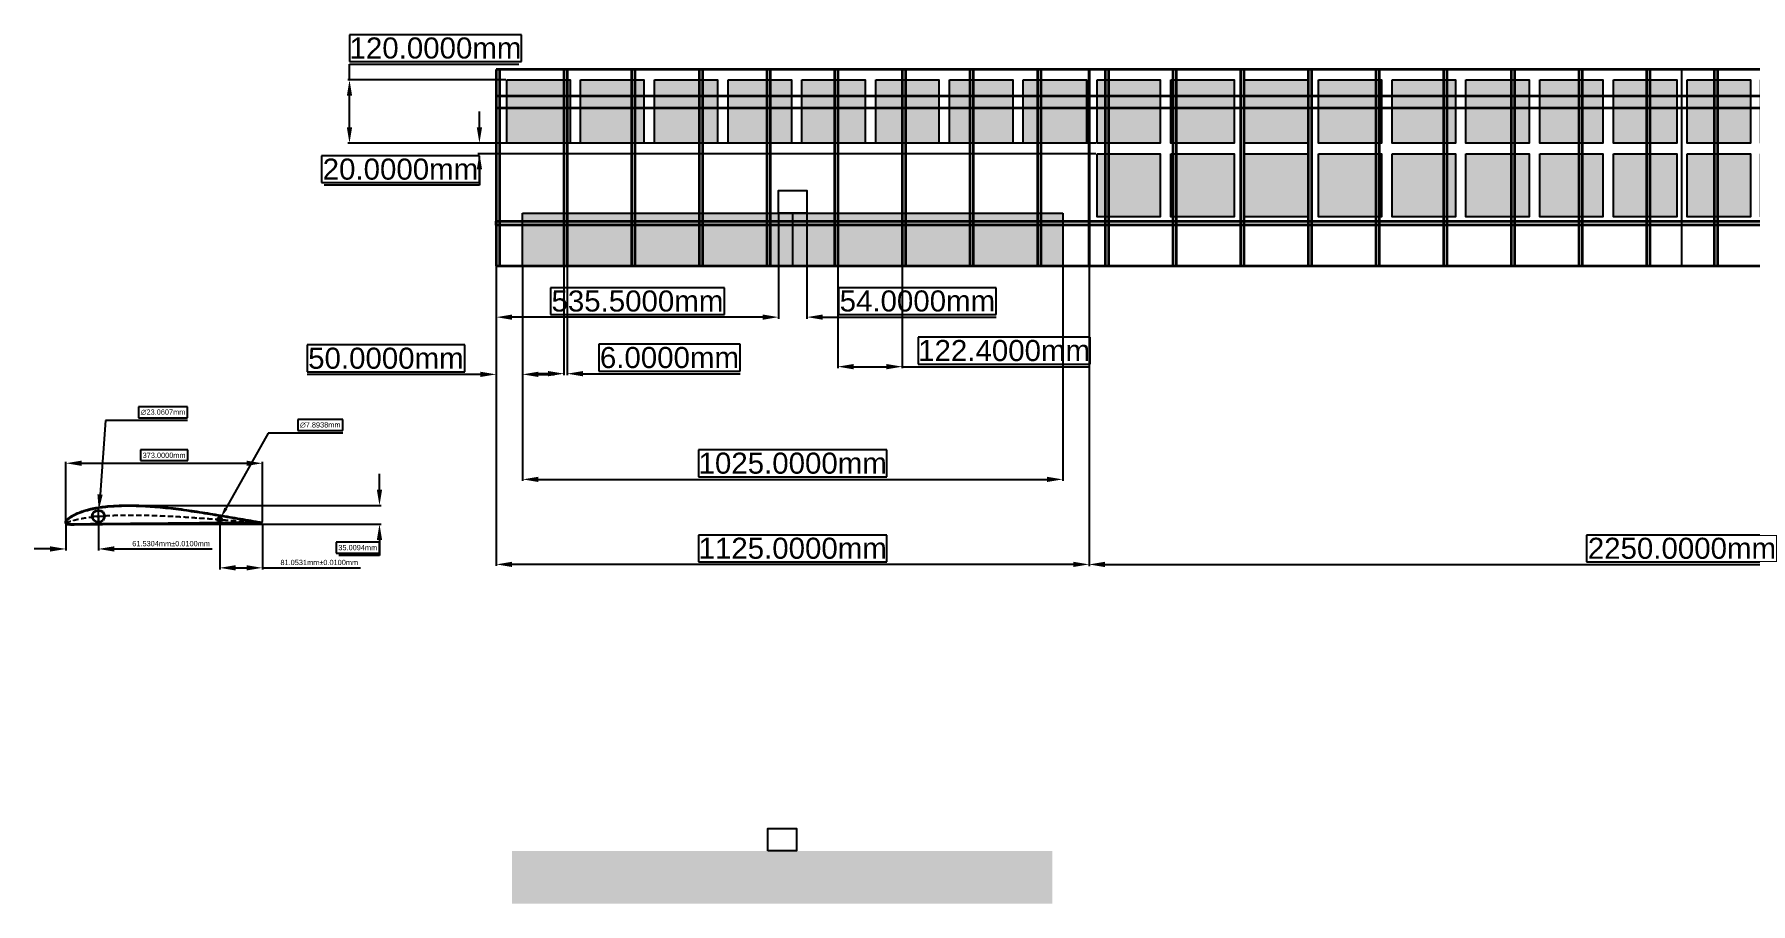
# Model space of a CAD drawing. Header units: millimetres. Extents: x 84 to 6598, y 1245 to 3073.
# Drawn here: x 84 to 3341, y 1245 to 2896 of the extents above; entities that cross this region are included whole.
import ezdxf

# ---------------------------------------------------------------- set-up
doc = ezdxf.new("R2010")
doc.units = ezdxf.units.MM
doc.header["$MEASUREMENT"] = 0
doc.linetypes.add('CENTER2', pattern=[1.125, 0.75, -0.125, 0.125, -0.125])
doc.linetypes.add('DASHED', pattern=[0.75, 0.5, -0.25])
for name, color, linetype in [('CELULE_SOLARE', 190, 'Continuous'), ('CENTER_MARK', 170, 'Continuous'), ('CENTERLINE', 90, 'Continuous'), ('ELERON', 140, 'Continuous'), ('LINIE_DE_CURBURA', 200, 'DASHED'), ('SERVOMOTOARE', 212, 'Continuous')]:
    doc.layers.add(name, color=color, linetype=linetype)
for name, color, linetype, lineweight in [('CONTUR_ARIPA', 10, 'Continuous', 35), ('COTE', 114, 'Continuous', 35), ('LONJEROANE', 50, 'Continuous', 35), ('NERVURI', 30, 'Continuous', 35)]:
    doc.layers.add(name, color=color, linetype=linetype, lineweight=lineweight)
doc.styles.get("Standard").update_dxf_attribs({"font": 'arial.ttf'})
doc.dimstyles.new('AERO_DIM', dxfattribs={"dimtxt": 40, "dimasz": 30, "dimexe": 3, "dimexo": 2, "dimgap": -5, "dimtad": 1, "dimtih": 1, "dimtoh": 1, "dimdec": 4, "dimzin": 0, "dimdsep": 46, "dimtxsty": 'Standard', "dimcen": 5, "dimadec": 0, "dimazin": 0, "dimtfac": 1, "dimtdec": 4, "dimtofl": 0, "dimtmove": 0, "dimatfit": 3, "dimfxl": 1, "dimtolj": 1, "dimtzin": 0, "dimarcsym": 0})
doc.dimstyles.new('AERO_DIM_TOL', dxfattribs={"dimtxt": 40, "dimasz": 30, "dimexe": 3, "dimexo": 2, "dimgap": 5, "dimtad": 1, "dimtih": 1, "dimtoh": 1, "dimdec": 4, "dimzin": 0, "dimdsep": 46, "dimtxsty": 'Standard', "dimcen": 5, "dimadec": 0, "dimazin": 0, "dimtol": 1, "dimtp": 0.01, "dimtm": 0.01, "dimtfac": 1, "dimtdec": 4, "dimtofl": 0, "dimtmove": 0, "dimatfit": 3, "dimfxl": 1, "dimtolj": 1, "dimtzin": 0, "dimarcsym": 0})

# ---------------------------------------------------------------- blocks, each defined once
blk = doc.blocks.new('ARIPA_3D')
at = {"layer": 'ELERON'}
h = blk.add_hatch(color=256, dxfattribs=at)
h.dxf.hatch_style = 1
h.paths.add_polyline_path([(-1173.3, 99.2), (-2198.3, 99.2), (-2198.3, -0.8), (-1173.3, -0.8)])
h.paths.add_polyline_path([(2201.7, 99.2), (1176.7, 99.2), (1176.7, -0.8), (2201.7, -0.8)])
at = {"layer": 'SERVOMOTOARE'}
for p, q in [((-1685.8, 99.3), (-1712.8, 99.3)), ((1716.2, 99.3), (1689.2, 99.2))]:
    blk.add_line(p, q, dxfattribs=at)
for points in [[(-1712.8, 99.3), (-1712.8, 142.2), (-1658.8, 142.2), (-1658.8, 99.3), (-1685.8, 99.3)], [(1716.2, 99.3), (1716.2, 142.2), (1662.2, 142.2), (1662.2, 99.3), (1689.2, 99.3)]]:
    blk.add_lwpolyline(points, dxfattribs=at)
blk = doc.blocks.new('*D23')
at = {"layer": 'COTE', "color": 0, "lineweight": -2, "transparency": 16777216}
for p, q in [((960.2, 2454.1), (960.2, 1886.3)), ((2085.2, 2454.1), (2085.2, 1886.3)), ((1701.5, 1945.1), (1344, 1945.1)), ((1344, 1945.1), (1344, 1894.3)), ((1701.5, 1894.3), (1701.5, 1945.1)), ((2055.2, 1889.3), (990.2, 1889.3)), ((1344, 1894.3), (1701.5, 1894.3))]:
    blk.add_line(p, q, dxfattribs=at)
at = {"layer": 'COTE', "color": 0, "transparency": 16777216}
for points in [[(990.2, 1894.3), (990.2, 1884.3), (960.2, 1889.3)], [(2055.2, 1894.3), (2055.2, 1884.3), (2085.2, 1889.3)]]:
    blk.add_solid(points, dxfattribs=at)
at = {"layer": 'Defpoints', "color": 0, "transparency": 16777216}
for p in [(960.2, 2456.1), (2085.2, 2456.1), (960.2, 1889.3)]:
    blk.add_point(p, dxfattribs=at)
at = {"layer": 'COTE', "color": 0, "transparency": 16777216, "insert": (1522.7, 1919.7), "char_height": 40, "attachment_point": 5}
blk.add_mtext('\\A1;1125.0000mm', dxfattribs=at)
blk = doc.blocks.new('*D24')
at = {"layer": 'COTE', "color": 0, "lineweight": -2, "transparency": 16777216}
for p, q in [((2085.2, 2454.1), (2085.2, 1886.2)), ((4335.2, 2454.1), (4335.2, 1886.2)), ((3391.2, 1945), (3029.2, 1945)), ((3029.2, 1945), (3029.2, 1894.2)), ((3391.2, 1894.2), (3391.2, 1945)), ((2115.2, 1889.2), (4305.2, 1889.2)), ((3029.2, 1894.2), (3391.2, 1894.2))]:
    blk.add_line(p, q, dxfattribs=at)
at = {"layer": 'COTE', "color": 0, "transparency": 16777216}
for points in [[(2115.2, 1894.2), (2115.2, 1884.2), (2085.2, 1889.2)], [(4305.2, 1894.2), (4305.2, 1884.2), (4335.2, 1889.2)]]:
    blk.add_solid(points, dxfattribs=at)
at = {"layer": 'Defpoints', "color": 0, "transparency": 16777216}
for p in [(2085.2, 2456.1), (4335.2, 2456.1), (4335.2, 1889.2)]:
    blk.add_point(p, dxfattribs=at)
at = {"layer": 'COTE', "color": 0, "transparency": 16777216, "insert": (3210.2, 1919.6), "char_height": 40, "attachment_point": 5}
blk.add_mtext('\\A1;2250.0000mm', dxfattribs=at)
blk = doc.blocks.new('*D27')
at = {"layer": 'COTE', "color": 0, "lineweight": -2, "transparency": 16777216}
for p, q in [((1088.6, 2454.1), (1088.6, 2248.4)), ((1094.6, 2454.1), (1094.6, 2248.4)), ((1423, 2307.3), (1154.6, 2307.3)), ((1154.6, 2307.3), (1154.6, 2256.4)), ((1423, 2256.4), (1423, 2307.3)), ((1058.6, 2251.4), (1028.6, 2251.4)), ((1124.6, 2251.4), (1423, 2251.4)), ((1154.6, 2256.4), (1423, 2256.4))]:
    blk.add_line(p, q, dxfattribs=at)
at = {"layer": 'COTE', "color": 0, "transparency": 16777216}
for points in [[(1058.6, 2256.4), (1058.6, 2246.4), (1088.6, 2251.4)], [(1124.6, 2256.4), (1124.6, 2246.4), (1094.6, 2251.4)]]:
    blk.add_solid(points, dxfattribs=at)
at = {"layer": 'Defpoints', "color": 0, "transparency": 16777216}
for p in [(1088.6, 2456.1), (1094.6, 2456.1), (1094.6, 2251.4)]:
    blk.add_point(p, dxfattribs=at)
at = {"layer": 'COTE', "color": 0, "transparency": 16777216, "insert": (1288.8, 2281.8), "char_height": 40, "attachment_point": 5}
blk.add_mtext('\\A1;6.0000mm', dxfattribs=at)
blk = doc.blocks.new('*D30')
at = {"layer": 'COTE', "color": 0, "lineweight": -2, "transparency": 16777216}
for p, q in [((960.2, 2454.1), (960.2, 2247.1)), ((1010.2, 2454.1), (1010.2, 2247.1)), ((900.2, 2305.9), (601.1, 2305.9)), ((601.1, 2305.9), (601.1, 2255.1)), ((900.2, 2255.1), (900.2, 2305.9)), ((601.1, 2255.1), (900.2, 2255.1)), ((930.2, 2250.1), (601.1, 2250.1)), ((1040.2, 2250.1), (1070.2, 2250.1))]:
    blk.add_line(p, q, dxfattribs=at)
at = {"layer": 'COTE', "color": 0, "transparency": 16777216}
for points in [[(930.2, 2255.1), (930.2, 2245.1), (960.2, 2250.1)], [(1040.2, 2255.1), (1040.2, 2245.1), (1010.2, 2250.1)]]:
    blk.add_solid(points, dxfattribs=at)
at = {"layer": 'Defpoints', "color": 0, "transparency": 16777216}
for p in [(960.2, 2456.1), (1010.2, 2456.1), (960.2, 2250.1)]:
    blk.add_point(p, dxfattribs=at)
at = {"layer": 'COTE', "color": 0, "transparency": 16777216, "insert": (750.7, 2280.5), "char_height": 40, "attachment_point": 5}
blk.add_mtext('\\A1;50.0000mm', dxfattribs=at)
blk = doc.blocks.new('*D31')
at = {"layer": 'COTE', "color": 0, "lineweight": -2, "transparency": 16777216}
for p, q in [((1010.2, 2454.1), (1010.2, 2047.7)), ((2035.2, 2454.1), (2035.2, 2047.7)), ((1701.5, 2106.6), (1344, 2106.6)), ((1344, 2106.6), (1344, 2055.7)), ((1701.5, 2055.7), (1701.5, 2106.6)), ((1344, 2055.7), (1701.5, 2055.7)), ((1040.2, 2050.7), (2005.2, 2050.7))]:
    blk.add_line(p, q, dxfattribs=at)
at = {"layer": 'COTE', "color": 0, "transparency": 16777216}
for points in [[(1040.2, 2055.7), (1040.2, 2045.7), (1010.2, 2050.7)], [(2005.2, 2055.7), (2005.2, 2045.7), (2035.2, 2050.7)]]:
    blk.add_solid(points, dxfattribs=at)
at = {"layer": 'Defpoints', "color": 0, "transparency": 16777216}
for p in [(1010.2, 2456.1), (2035.2, 2456.1), (2035.2, 2050.7)]:
    blk.add_point(p, dxfattribs=at)
at = {"layer": 'COTE', "color": 0, "transparency": 16777216, "insert": (1522.7, 2081.2), "char_height": 40, "attachment_point": 5}
blk.add_mtext('\\A1;1025.0000mm', dxfattribs=at)
blk = doc.blocks.new('*D34')
at = {"layer": 'COTE', "color": 0, "lineweight": -2, "transparency": 16777216}
for p, q in [((1608.2, 2454.1), (1608.2, 2261.7)), ((1730.6, 2454.1), (1730.6, 2261.7)), ((2087.1, 2320.6), (1760.6, 2320.6)), ((1760.6, 2320.6), (1760.6, 2269.7)), ((2087.1, 2269.7), (2087.1, 2320.6)), ((1638.2, 2264.7), (1700.6, 2264.7)), ((1730.6, 2264.7), (2087.1, 2264.7)), ((1760.6, 2269.7), (2087.1, 2269.7))]:
    blk.add_line(p, q, dxfattribs=at)
at = {"layer": 'COTE', "color": 0, "transparency": 16777216}
for points in [[(1638.2, 2269.7), (1638.2, 2259.7), (1608.2, 2264.7)], [(1700.6, 2269.7), (1700.6, 2259.7), (1730.6, 2264.7)]]:
    blk.add_solid(points, dxfattribs=at)
at = {"layer": 'Defpoints', "color": 0, "transparency": 16777216}
for p in [(1608.2, 2456.1), (1730.6, 2456.1), (1730.6, 2264.7)]:
    blk.add_point(p, dxfattribs=at)
at = {"layer": 'COTE', "color": 0, "transparency": 16777216, "insert": (1923.9, 2295.1), "char_height": 40, "attachment_point": 5}
blk.add_mtext('\\A1;122.4000mm', dxfattribs=at)
blk = doc.blocks.new('*U20')
at = {"layer": 'CENTERLINE', "color": 0, "linetype": 'CENTER2', "transparency": 16777216}
blk.add_line((0, -186.62), (0, 186.62), dxfattribs=at)
blk = doc.blocks.new('*U21')
at = {"layer": 'CENTERLINE', "color": 0, "linetype": 'CENTER2', "transparency": 16777216}
blk.add_line((0, -50.12), (0, 50.12), dxfattribs=at)
blk = doc.blocks.new('*D35')
at = {"layer": 'COTE', "color": 0, "lineweight": -2, "transparency": 16777216}
for p, q in [((960.2, 2554.2), (960.2, 2355.7)), ((1495.7, 2554.2), (1495.7, 2355.7)), ((1393.1, 2414.5), (1062.9, 2414.5)), ((1062.9, 2414.5), (1062.9, 2363.7)), ((1393.1, 2363.7), (1393.1, 2414.5)), ((1465.7, 2358.7), (990.2, 2358.7)), ((1062.9, 2363.7), (1393.1, 2363.7))]:
    blk.add_line(p, q, dxfattribs=at)
at = {"layer": 'COTE', "color": 0, "transparency": 16777216}
for points in [[(990.2, 2363.7), (990.2, 2353.7), (960.2, 2358.7)], [(1465.7, 2363.7), (1465.7, 2353.7), (1495.7, 2358.7)]]:
    blk.add_solid(points, dxfattribs=at)
at = {"layer": 'Defpoints', "color": 0, "transparency": 16777216}
for p in [(960.2, 2556.2), (1495.7, 2556.2), (960.2, 2358.7)]:
    blk.add_point(p, dxfattribs=at)
at = {"layer": 'COTE', "color": 0, "transparency": 16777216, "insert": (1228, 2389.1), "char_height": 40, "attachment_point": 5}
blk.add_mtext('\\A1;535.5000mm', dxfattribs=at)
blk = doc.blocks.new('*D36')
at = {"layer": 'COTE', "color": 0, "lineweight": -2, "transparency": 16777216}
for p, q in [((1495.7, 2554.2), (1495.7, 2355.8)), ((1549.7, 2554.2), (1549.7, 2355.8)), ((1908.9, 2414.6), (1609.7, 2414.6)), ((1609.7, 2414.6), (1609.7, 2363.8)), ((1908.9, 2363.8), (1908.9, 2414.6)), ((1465.7, 2358.8), (1435.7, 2358.8)), ((1579.7, 2358.8), (1908.9, 2358.8)), ((1609.7, 2363.8), (1908.9, 2363.8))]:
    blk.add_line(p, q, dxfattribs=at)
at = {"layer": 'COTE', "color": 0, "transparency": 16777216}
for points in [[(1465.7, 2363.8), (1465.7, 2353.8), (1495.7, 2358.8)], [(1579.7, 2363.8), (1579.7, 2353.8), (1549.7, 2358.8)]]:
    blk.add_solid(points, dxfattribs=at)
at = {"layer": 'Defpoints', "color": 0, "transparency": 16777216}
for p in [(1495.7, 2556.2), (1549.7, 2556.2), (1549.7, 2358.8)]:
    blk.add_point(p, dxfattribs=at)
at = {"layer": 'COTE', "color": 0, "transparency": 16777216, "insert": (1759.3, 2389.2), "char_height": 40, "attachment_point": 5}
blk.add_mtext('\\A1;54.0000mm', dxfattribs=at)
blk = doc.blocks.new('*D42')
at = {"layer": 'COTE', "color": 0, "lineweight": -2, "transparency": 16777216}
for p, q in [((1008, 2894.9), (681.6, 2894.9)), ((681.6, 2894.9), (681.6, 2844.1)), ((1008, 2844.1), (1008, 2894.9)), ((681.6, 2844.1), (1008, 2844.1)), ((681.6, 2809.1), (681.6, 2839.1)), ((681.6, 2839.1), (1003, 2839.1)), ((978.2, 2809.1), (678.6, 2809.1)), ((681.6, 2719.1), (681.6, 2779.1)), ((978.2, 2689.1), (678.6, 2689.1))]:
    blk.add_line(p, q, dxfattribs=at)
at = {"layer": 'COTE', "color": 0, "transparency": 16777216}
for points in [[(676.6, 2779.1), (686.6, 2779.1), (681.6, 2809.1)], [(676.6, 2719.1), (686.6, 2719.1), (681.6, 2689.1)]]:
    blk.add_solid(points, dxfattribs=at)
at = {"layer": 'Defpoints', "color": 0, "transparency": 16777216}
for p in [(681.6, 2809.1), (980.2, 2809.1), (980.2, 2689.1)]:
    blk.add_point(p, dxfattribs=at)
at = {"layer": 'COTE', "color": 0, "transparency": 16777216, "insert": (844.8, 2869.5), "char_height": 40, "attachment_point": 5}
blk.add_mtext('\\A1;120.0000mm', dxfattribs=at)
blk = doc.blocks.new('*D43')
at = {"layer": 'COTE', "color": 0, "lineweight": -2, "transparency": 16777216}
for p, q in [((928.2, 2719.1), (928.2, 2749.1)), ((2098.2, 2689.1), (925.2, 2689.1)), ((928.2, 2664.9), (628.3, 2664.9)), ((628.3, 2664.9), (628.3, 2614.1)), ((2098.2, 2669.1), (925.2, 2669.1)), ((928.2, 2614.1), (928.2, 2664.9)), ((928.2, 2639.1), (928.2, 2609.1)), ((628.3, 2614.1), (928.2, 2614.1)), ((928.2, 2609.1), (633.3, 2609.1))]:
    blk.add_line(p, q, dxfattribs=at)
at = {"layer": 'COTE', "color": 0, "transparency": 16777216}
for points in [[(923.2, 2719.1), (933.2, 2719.1), (928.2, 2689.1)], [(923.2, 2639.1), (933.2, 2639.1), (928.2, 2669.1)]]:
    blk.add_solid(points, dxfattribs=at)
at = {"layer": 'Defpoints', "color": 0, "transparency": 16777216}
for p in [(2100.2, 2689.1), (928.2, 2669.1), (2100.2, 2669.1)]:
    blk.add_point(p, dxfattribs=at)
at = {"layer": 'COTE', "color": 0, "transparency": 16777216, "insert": (778.3, 2639.5), "char_height": 40, "attachment_point": 5}
blk.add_mtext('\\A1;20.0000mm', dxfattribs=at)
blk = doc.blocks.new('ARIPA_MIJLOC')
at = {"layer": 'CONTUR_ARIPA'}
for p, q in [((4000.3, 1312.9), (1750.3, 1312.9)), ((1750.3, 939.9), (1750.3, 1312.9)), ((4000.3, 939.9), (4000.3, 1312.9)), ((1750.3, 939.9), (4000.3, 939.9))]:
    blk.add_line(p, q, dxfattribs=at)
blk = doc.blocks.new('ARIPA_LAT_DREAPTA')
at = {"layer": 'CONTUR_ARIPA'}
for p, q in [((5125.3, 1312.9), (4000.3, 1312.9)), ((4000.3, 1312.9), (4000.3, 939.9)), ((5125.3, 939.9), (5125.3, 1312.9)), ((4000.3, 939.9), (5125.3, 939.9))]:
    blk.add_line(p, q, dxfattribs=at)
blk = doc.blocks.new('ARIPA_LAT_STANGA')
at = {"layer": 'CONTUR_ARIPA'}
for p, q in [((1750.3, 1312.9), (625.3, 1312.9)), ((625.3, 1312.9), (625.3, 939.9)), ((1750.3, 1312.9), (1750.3, 939.9)), ((625.3, 939.9), (1750.3, 939.9))]:
    blk.add_line(p, q, dxfattribs=at)
blk = doc.blocks.new('*U5')
at = {"layer": 'NERVURI'}
blk.add_line((0, 186.5), (0, -186.5), dxfattribs=at)
blk = doc.blocks.new('*U6')
at = {"layer": 'NERVURI', "color": 0, "linetype": 'ByBlock', "lineweight": -2, "transparency": 16777216}
for p in [(0, 0), (128.4, 0), (256.8, 0), (385.2, 0), (513.6, 0), (642, 0), (770.4, 0), (898.8, 0), (1027.2, 0), (1155.6, 0), (1284, 0), (1412.4, 0), (1540.8, 0), (1669.2, 0), (1797.6, 0), (1926, 0), (2054.4, 0), (2182.8, 0), (2311.2, 0), (2439.6, 0), (2568, 0), (2696.4, 0), (2824.8, 0), (2953.2, 0), (3081.6, 0), (3210, 0), (3338.4, 0), (3466.8, 0), (3595.2, 0), (3723.6, 0), (3852, 0), (3980.4, 0), (4108.8, 0), (4237.2, 0), (4365.6, 0), (4494, 0)]:
    blk.add_blockref('*U5', p, dxfattribs=at)
blk = doc.blocks.new('*U7')
at = {"layer": 'NERVURI'}
blk.add_line((0, 186.5), (0, -186.5), dxfattribs=at)
blk = doc.blocks.new('*U8')
at = {"layer": 'NERVURI', "color": 0, "linetype": 'ByBlock', "lineweight": -2, "transparency": 16777216}
for p in [(0, 0), (128.4, 0), (256.8, 0), (385.2, 0), (513.6, 0), (642, 0), (770.4, 0), (898.8, 0), (1027.2, 0), (1155.6, 0), (1284, 0), (1412.4, 0), (1540.8, 0), (1669.2, 0), (1797.6, 0), (1926, 0), (2054.4, 0), (2182.8, 0), (2311.2, 0), (2439.6, 0), (2568, 0), (2696.4, 0), (2824.8, 0), (2953.2, 0), (3081.6, 0), (3210, 0), (3338.4, 0), (3466.8, 0), (3595.2, 0), (3723.6, 0), (3852, 0), (3980.4, 0), (4108.8, 0), (4237.2, 0), (4365.6, 0), (4494, 0)]:
    blk.add_blockref('*U7', p, dxfattribs=at)
blk = doc.blocks.new('ELERON_UAV')
at = {"layer": 'ELERON'}
for p, q in [((675.3, 939.9), (675.3, 1039.9)), ((675.3, 1039.9), (1700.3, 1039.9)), ((1700.3, 1039.9), (1700.3, 939.9)), ((1700.3, 939.9), (675.3, 939.9))]:
    blk.add_line(p, q, dxfattribs=at)
blk = doc.blocks.new('ARIPA_UAV_2D')
at = {"layer": 'LONJEROANE'}
for p, q in [((-4500, 323), (0, 323)), ((-4500, 323), (-4500, 299.9)), ((-4500, 299.9), (0, 299.9)), ((0, 299.9), (0, 323)), ((-4500, 85), (0, 85)), ((-4500, 77.1), (-4500, 85)), ((0, 77.1), (-4500, 77.1)), ((0, 85), (0, 77.1))]:
    blk.add_line(p, q, dxfattribs=at)
at = {"layer": 'CONTUR_ARIPA'}
for name in ['ARIPA_LAT_STANGA', 'ARIPA_MIJLOC', 'ARIPA_LAT_DREAPTA']:
    blk.add_blockref(name, (-5125.3, -939.9), dxfattribs=at)
at = {"layer": 'ELERON'}
blk.add_blockref('ELERON_UAV', (-5125.3, -939.9), dxfattribs=at)
at = {"layer": 'ELERON', "xscale": -1}
blk.add_blockref('ELERON_UAV', (625.3, -939.9), dxfattribs=at)
at = {"layer": 'NERVURI'}
for name, p in [('*U6', (-4500, 186.5)), ('*U8', (-4494, 186.5))]:
    blk.add_blockref(name, p, dxfattribs=at)
blk = doc.blocks.new('ARIPA_TOP')
at = {"layer": 'CELULE_SOLARE'}
h = blk.add_hatch(color=256, dxfattribs=at)
h.dxf.hatch_style = 1
h.paths.add_polyline_path([(140, 353), (20, 353), (20, 233), (140, 233)])
h.paths.add_polyline_path([(280, 353), (160, 353), (160, 233), (280, 233)])
h.paths.add_polyline_path([(420, 353), (300, 353), (300, 233), (420, 233)])
h.paths.add_polyline_path([(560, 353), (440, 353), (440, 233), (560, 233)])
h.paths.add_polyline_path([(700, 353), (580, 353), (580, 233), (700, 233)])
h.paths.add_polyline_path([(840, 353), (720, 353), (720, 233), (840, 233)])
h.paths.add_polyline_path([(980, 353), (860, 353), (860, 233), (980, 233)])
h.paths.add_polyline_path([(1120, 353), (1000, 353), (1000, 233), (1120, 233)])
h.paths.add_polyline_path([(1260, 353), (1140, 353), (1140, 233), (1260, 233)])
h.paths.add_polyline_path([(1400, 353), (1280, 353), (1280, 233), (1400, 233)])
h.paths.add_polyline_path([(1540, 353), (1420, 353), (1420, 233), (1540, 233)])
h.paths.add_polyline_path([(1540, 213), (1420, 213), (1420, 93), (1540, 93)])
h.paths.add_polyline_path([(1400, 213), (1280, 213), (1280, 93), (1400, 93)])
h.paths.add_polyline_path([(1260, 213), (1140, 213), (1140, 93), (1260, 93)])
h.paths.add_polyline_path([(1680, 213), (1560, 213), (1560, 93), (1680, 93)])
h.paths.add_polyline_path([(1820, 213), (1700, 213), (1700, 93), (1820, 93)])
h.paths.add_polyline_path([(1960, 213), (1840, 213), (1840, 93), (1960, 93)])
h.paths.add_polyline_path([(2100, 213), (1980, 213), (1980, 93), (2100, 93)])
h.paths.add_polyline_path([(2240, 213), (2120, 213), (2120, 93), (2240, 93)])
h.paths.add_polyline_path([(2380, 213), (2260, 213), (2260, 93), (2380, 93)])
h.paths.add_polyline_path([(2520, 213), (2400, 213), (2400, 93), (2520, 93)])
h.paths.add_polyline_path([(2660, 213), (2540, 213), (2540, 93), (2660, 93)])
h.paths.add_polyline_path([(2800, 213), (2680, 213), (2680, 93), (2800, 93)])
h.paths.add_polyline_path([(2940, 213), (2820, 213), (2820, 93), (2940, 93)])
h.paths.add_polyline_path([(3080, 213), (2960, 213), (2960, 93), (3080, 93)])
h.paths.add_polyline_path([(3220, 213), (3100, 213), (3100, 93), (3220, 93)])
h.paths.add_polyline_path([(3360, 213), (3240, 213), (3240, 93), (3360, 93)])
h.paths.add_polyline_path([(3360, 353), (3240, 353), (3240, 233), (3360, 233)])
h.paths.add_polyline_path([(3220, 353), (3100, 353), (3100, 233), (3220, 233)])
h.paths.add_polyline_path([(3080, 353), (2960, 353), (2960, 233), (3080, 233)])
h.paths.add_polyline_path([(2940, 353), (2820, 353), (2820, 233), (2940, 233)])
h.paths.add_polyline_path([(2800, 353), (2680, 353), (2680, 233), (2800, 233)])
h.paths.add_polyline_path([(2660, 353), (2540, 353), (2540, 233), (2660, 233)])
h.paths.add_polyline_path([(2520, 353), (2400, 353), (2400, 233), (2520, 233)])
h.paths.add_polyline_path([(2380, 353), (2260, 353), (2260, 233), (2380, 233)])
h.paths.add_polyline_path([(2240, 353), (2120, 353), (2120, 233), (2240, 233)])
h.paths.add_polyline_path([(2100, 353), (1980, 353), (1980, 233), (2100, 233)])
h.paths.add_polyline_path([(1960, 353), (1840, 353), (1840, 233), (1960, 233)])
h.paths.add_polyline_path([(1820, 353), (1700, 353), (1700, 233), (1820, 233)])
h.paths.add_polyline_path([(1680, 353), (1560, 353), (1560, 233), (1680, 233)])
h.paths.add_polyline_path([(3500, 353), (3380, 353), (3380, 233), (3500, 233)])
h.paths.add_polyline_path([(3640, 353), (3520, 353), (3520, 233), (3640, 233)])
h.paths.add_polyline_path([(3780, 353), (3660, 353), (3660, 233), (3780, 233)])
h.paths.add_polyline_path([(3920, 353), (3800, 353), (3800, 233), (3920, 233)])
h.paths.add_polyline_path([(4060, 353), (3940, 353), (3940, 233), (4060, 233)])
h.paths.add_polyline_path([(4200, 353), (4080, 353), (4080, 233), (4200, 233)])
h.paths.add_polyline_path([(4340, 353), (4220, 353), (4220, 233), (4340, 233)])
h.paths.add_polyline_path([(4480, 353), (4360, 353), (4360, 233), (4480, 233)])
at = {"layer": 'ELERON'}
h = blk.add_hatch(color=256, dxfattribs=at)
h.dxf.hatch_style = 1
h.paths.add_polyline_path([(1075, 100), (50, 100), (50, 0), (1075, 0)])
h.paths.add_polyline_path([(4450, 100), (3425, 100), (3425, 0), (4450, 0)])
at = {"layer": 'CELULE_SOLARE'}
for points in [[(20, 353), (140, 353), (140, 233), (20, 233)], [(160, 353), (280, 353), (280, 233), (160, 233)], [(300, 353), (420, 353), (420, 233), (300, 233)], [(440, 353), (560, 353), (560, 233), (440, 233)], [(580, 353), (700, 353), (700, 233), (580, 233)], [(720, 353), (840, 353), (840, 233), (720, 233)], [(860, 353), (980, 353), (980, 233), (860, 233)], [(1000, 353), (1120, 353), (1120, 233), (1000, 233)], [(1140, 353), (1260, 353), (1260, 233), (1140, 233)], [(1280, 353), (1400, 353), (1400, 233), (1280, 233)], [(1420, 353), (1540, 353), (1540, 233), (1420, 233)], [(1560, 353), (1680, 353), (1680, 233), (1560, 233)], [(1700, 353), (1820, 353), (1820, 233), (1700, 233)], [(1840, 353), (1960, 353), (1960, 233), (1840, 233)], [(1980, 353), (2100, 353), (2100, 233), (1980, 233)], [(2120, 353), (2240, 353), (2240, 233), (2120, 233)], [(2260, 353), (2380, 353), (2380, 233), (2260, 233)], [(2400, 353), (2520, 353), (2520, 233), (2400, 233)], [(2540, 353), (2660, 353), (2660, 233), (2540, 233)], [(2680, 353), (2800, 353), (2800, 233), (2680, 233)], [(2820, 353), (2940, 353), (2940, 233), (2820, 233)], [(2960, 353), (3080, 353), (3080, 233), (2960, 233)], [(3100, 353), (3220, 353), (3220, 233), (3100, 233)], [(3240, 353), (3360, 353), (3360, 233), (3240, 233)], [(3380, 353), (3500, 353), (3500, 233), (3380, 233)], [(3520, 353), (3640, 353), (3640, 233), (3520, 233)], [(3660, 353), (3780, 353), (3780, 233), (3660, 233)], [(3800, 353), (3920, 353), (3920, 233), (3800, 233)], [(3940, 353), (4060, 353), (4060, 233), (3940, 233)], [(4080, 353), (4200, 353), (4200, 233), (4080, 233)], [(4220, 353), (4340, 353), (4340, 233), (4220, 233)], [(4360, 353), (4480, 353), (4480, 233), (4360, 233)], [(1140, 213), (1260, 213), (1260, 93), (1140, 93)], [(1280, 213), (1400, 213), (1400, 93), (1280, 93)], [(1420, 213), (1540, 213), (1540, 93), (1420, 93)], [(1560, 213), (1680, 213), (1680, 93), (1560, 93)], [(1700, 213), (1820, 213), (1820, 93), (1700, 93)], [(1840, 213), (1960, 213), (1960, 93), (1840, 93)], [(1980, 213), (2100, 213), (2100, 93), (1980, 93)], [(2120, 213), (2240, 213), (2240, 93), (2120, 93)], [(2260, 213), (2380, 213), (2380, 93), (2260, 93)], [(2400, 213), (2520, 213), (2520, 93), (2400, 93)], [(2540, 213), (2660, 213), (2660, 93), (2540, 93)], [(2680, 213), (2800, 213), (2800, 93), (2680, 93)], [(2820, 213), (2940, 213), (2940, 93), (2820, 93)], [(2960, 213), (3080, 213), (3080, 93), (2960, 93)], [(3100, 213), (3220, 213), (3220, 93), (3100, 93)], [(3240, 213), (3360, 213), (3360, 93), (3240, 93)]]:
    blk.add_lwpolyline(points, close=True, dxfattribs=at)
at = {"layer": 'SERVOMOTOARE'}
for p, q in [((562.5, 100.1), (535.5, 100.1)), ((3964.5, 100.1), (3937.5, 100))]:
    blk.add_line(p, q, dxfattribs=at)
for points in [[(535.5, 100.1), (535.5, 143), (589.5, 143), (589.5, 100.1), (562.5, 100.1)], [(3964.5, 100.1), (3964.5, 143), (3910.5, 143), (3910.5, 100.1), (3937.5, 100.1)]]:
    blk.add_lwpolyline(points, dxfattribs=at)
at = {"layer": 'LONJEROANE'}
blk.add_blockref('ARIPA_UAV_2D', (4500, 0), dxfattribs=at)
blk = doc.blocks.new('*D47')
at = {"layer": 'COTE', "color": 0, "lineweight": -2, "transparency": 16777216}
for p, q in [((374.8, 2106.5), (284.8, 2106.5)), ((284.8, 2106.5), (284.8, 2086.3)), ((284.8, 2086.3), (374.8, 2086.3)), ((374.8, 2086.3), (374.8, 2106.5)), ((143.3, 1970.7), (143.3, 2084.3)), ((173.3, 2081.3), (486.3, 2081.3)), ((516.3, 1970.7), (516.3, 2084.3))]:
    blk.add_line(p, q, dxfattribs=at)
at = {"layer": 'COTE', "color": 0, "transparency": 16777216}
for points in [[(173.3, 2086.3), (173.3, 2076.3), (143.3, 2081.3)], [(486.3, 2086.3), (486.3, 2076.3), (516.3, 2081.3)]]:
    blk.add_solid(points, dxfattribs=at)
at = {"layer": 'Defpoints', "color": 0, "transparency": 16777216}
for p in [(516.3, 2081.3), (143.3, 1968.7), (516.3, 1968.7)]:
    blk.add_point(p, dxfattribs=at)
at = {"layer": 'COTE', "color": 0, "transparency": 16777216, "insert": (329.8, 2096.4), "char_height": 10, "attachment_point": 5}
blk.add_mtext('\\A1;373.0000mm', dxfattribs=at)
blk = doc.blocks.new('*D48')
at = {"layer": 'COTE', "color": 0, "lineweight": -2, "transparency": 16777216}
for p, q in [((738.5, 2031), (738.5, 2061)), ((259.6, 2001), (741.5, 2001)), ((259.9, 1965.9), (741.5, 1965.9)), ((738.5, 1931.2), (656.2, 1931.2)), ((656.2, 1931.2), (656.2, 1910.9)), ((738.5, 1935.9), (738.5, 1905.9)), ((738.5, 1910.9), (738.5, 1931.2)), ((656.2, 1910.9), (738.5, 1910.9)), ((738.5, 1905.9), (661.2, 1905.9))]:
    blk.add_line(p, q, dxfattribs=at)
at = {"layer": 'COTE', "color": 0, "transparency": 16777216}
for points in [[(733.5, 2031), (743.5, 2031), (738.5, 2001)], [(733.5, 1935.9), (743.5, 1935.9), (738.5, 1965.9)]]:
    blk.add_solid(points, dxfattribs=at)
at = {"layer": 'Defpoints', "color": 0, "transparency": 16777216}
for p in [(257.6, 2001), (257.9, 1965.9), (738.5, 1965.9)]:
    blk.add_point(p, dxfattribs=at)
at = {"layer": 'COTE', "color": 0, "transparency": 16777216, "insert": (697.3, 1921.1), "char_height": 10, "attachment_point": 5}
blk.add_mtext('\\A1;35.0094mm', dxfattribs=at)
blk = doc.blocks.new('*D49')
at = {"layer": 'COTE', "color": 0, "lineweight": -2, "transparency": 16777216}
for p, q in [((374.4, 2188.6), (281.2, 2188.6)), ((281.2, 2188.6), (281.2, 2167.8)), ((374.4, 2167.8), (374.4, 2188.6)), ((218.8, 2162.8), (208.2, 2022.1)), ((374.4, 2162.8), (218.8, 2162.8)), ((281.2, 2167.8), (374.4, 2167.8)), ((200.1, 1980.7), (210.1, 1980.7)), ((205.1, 1975.7), (205.1, 1985.7))]:
    blk.add_line(p, q, dxfattribs=at)
at = {"layer": 'COTE', "color": 0, "transparency": 16777216}
blk.add_solid([(203.2, 2022.5), (213.2, 2021.8), (205.9, 1992.2)], dxfattribs=at)
at = {"layer": 'Defpoints', "color": 0, "transparency": 16777216}
for p in [(205.9, 1992.2), (204.2, 1969.2)]:
    blk.add_point(p, dxfattribs=at)
at = {"layer": 'COTE', "color": 0, "transparency": 16777216, "insert": (327.8, 2178.2), "char_height": 10, "attachment_point": 5}
blk.add_mtext('\\A1;∅23.0607mm', dxfattribs=at)
blk = doc.blocks.new('*D50')
at = {"layer": 'COTE', "color": 0, "lineweight": -2, "transparency": 16777216}
for p, q in [((668.9, 2164.3), (583.5, 2164.3)), ((583.5, 2164.3), (583.5, 2143.5)), ((668.9, 2143.5), (668.9, 2164.3)), ((527, 2138.5), (447, 1995.4)), ((668.9, 2138.5), (527, 2138.5)), ((583.5, 2143.5), (668.9, 2143.5)), ((430.3, 1974.5), (440.3, 1974.5)), ((435.3, 1969.5), (435.3, 1979.5))]:
    blk.add_line(p, q, dxfattribs=at)
at = {"layer": 'COTE', "color": 0, "transparency": 16777216}
blk.add_solid([(444.1, 1997), (449.9, 1993.8), (437.2, 1977.9)], dxfattribs=at)
at = {"layer": 'Defpoints', "color": 0, "transparency": 16777216}
for p in [(433.4, 1971.1), (437.2, 1977.9)]:
    blk.add_point(p, dxfattribs=at)
at = {"layer": 'COTE', "color": 0, "transparency": 16777216, "insert": (626.2, 2153.9), "char_height": 10, "attachment_point": 5}
blk.add_mtext('\\A1;∅7.8938mm', dxfattribs=at)
blk = doc.blocks.new('*U45')
at = {"layer": 'CENTER_MARK', "color": 0, "linetype": 'CENTER2', "transparency": 16777216}
for p, q in [((0, 2.30607), (0, 11.65035)), ((-11.65035, 0), (-2.30607, 0)), ((0, -11.65035), (0, -2.30607)), ((2.30607, 0), (11.65035, 0))]:
    blk.add_line(p, q, dxfattribs=at)
at = {"layer": 'CENTER_MARK', "color": 0, "linetype": 'Continuous', "transparency": 16777216}
for p, q in [((0, -1.153035), (0, 1.153035)), ((-1.153035, 0), (1.153035, 0))]:
    blk.add_line(p, q, dxfattribs=at)
blk = doc.blocks.new('*U46')
at = {"layer": 'CENTER_MARK', "color": 0, "linetype": 'CENTER2', "transparency": 16777216}
for p, q in [((-4.0669, 0), (-0.78938, 0)), ((0, 0.78938), (0, 4.0669)), ((0.78938, 0), (4.0669, 0)), ((0, -4.0669), (0, -0.78938))]:
    blk.add_line(p, q, dxfattribs=at)
at = {"layer": 'CENTER_MARK', "color": 0, "linetype": 'Continuous', "transparency": 16777216}
for p, q in [((-0.39469, 0), (0.39469, 0)), ((0, -0.39469), (0, 0.39469))]:
    blk.add_line(p, q, dxfattribs=at)
blk = doc.blocks.new('*D52')
at = {"layer": 'COTE', "color": 0, "lineweight": -2, "transparency": 16777216}
for p, q in [((143.5, 1965.6), (143.5, 1915.6)), ((205.1, 1978.7), (205.1, 1915.6)), ((113.5, 1918.6), (83.5, 1918.6)), ((235.1, 1918.6), (421.1, 1918.6))]:
    blk.add_line(p, q, dxfattribs=at)
at = {"layer": 'COTE', "color": 0, "transparency": 16777216}
for points in [[(113.5, 1923.6), (113.5, 1913.6), (143.5, 1918.6)], [(235.1, 1923.6), (235.1, 1913.6), (205.1, 1918.6)]]:
    blk.add_solid(points, dxfattribs=at)
at = {"layer": 'Defpoints', "color": 0, "transparency": 16777216}
for p in [(143.5, 1967.6), (205.1, 1980.7), (205.1, 1918.6)]:
    blk.add_point(p, dxfattribs=at)
at = {"layer": 'COTE', "color": 0, "transparency": 16777216, "insert": (343.1, 1928.7), "char_height": 10, "attachment_point": 5}
blk.add_mtext('\\A1;61.5304mm±0.0100mm', dxfattribs=at)
blk = doc.blocks.new('*D51')
at = {"layer": 'COTE', "color": 0, "lineweight": -2, "transparency": 16777216}
for p, q in [((435.3, 1972.5), (435.3, 1879.8)), ((516.3, 1966.4), (516.3, 1879.8)), ((465.3, 1882.8), (486.3, 1882.8)), ((516.3, 1882.8), (702.3, 1882.8))]:
    blk.add_line(p, q, dxfattribs=at)
at = {"layer": 'COTE', "color": 0, "transparency": 16777216}
for points in [[(465.3, 1887.8), (465.3, 1877.8), (435.3, 1882.8)], [(486.3, 1887.8), (486.3, 1877.8), (516.3, 1882.8)]]:
    blk.add_solid(points, dxfattribs=at)
at = {"layer": 'Defpoints', "color": 0, "transparency": 16777216}
for p in [(435.3, 1974.5), (516.3, 1968.4), (516.3, 1882.8)]:
    blk.add_point(p, dxfattribs=at)
at = {"layer": 'COTE', "color": 0, "transparency": 16777216, "insert": (624.3, 1892.9), "char_height": 10, "attachment_point": 5}
blk.add_mtext('\\A1;81.0531mm±0.0100mm', dxfattribs=at)
blk = doc.blocks.new('ARIPA_LEFT')
at = {"layer": 'CONTUR_ARIPA'}
blk.add_spline([(371.3, -4.8), (369.9, -4.6), (368.6, -4.3), (367.4, -4.1), (366.2, -3.9), (363.7, -3.4), (343.8, 0.1), (323.9, 3.4), (304, 6.8), (281.6, 10.6), (261.7, 14), (241.8, 17), (221.9, 20), (202, 22.6), (182.1, 24.7), (162.3, 26.3), (144.8, 27.4), (127.4, 27.9), (115, 28), (100.1, 27.7), (85.2, 26.9), (70.2, 25.7), (57.8, 23.8), (45.4, 21.4), (36.9, 19.1), (20.5, 13.2), (15.5, 11), (10.6, 8.4), (8.1, 6.8), (5.6, 5.1), (3.1, 3.1), (1.9, 2), (0.3, 0.3), (-1.1, -1.4), (-2, -4.9), (-0.8, -7), (0.6, -7.7), (1.9, -8), (3.1, -8.2), (5.6, -8.4), (8.1, -8.5), (10.6, -8.5), (15.5, -8.4), (20.5, -8.4), (32.9, -8.2), (45.4, -8.1), (57.8, -7.9), (70.2, -7.8), (85.2, -7.7), (100.1, -7.5), (115, -7.4), (127.4, -7.3), (144.8, -7.1), (162.3, -7), (182.1, -6.7), (202, -6.6), (221.9, -6.4), (241.8, -6.2), (261.7, -6), (281.6, -5.8), (304, -5.6), (323.9, -5.4), (343.8, -5.2), (363.7, -5), (366.2, -5), (367.4, -5), (368.6, -5), (369.9, -4.9), (371.3, -4.8)], degree=3, dxfattribs=at)
at = {"layer": 'LONJEROANE'}
for centre, radius in [((59.8, 7.5), 11.5), ((290, 1.3), 3.95)]:
    blk.add_circle(centre, radius, dxfattribs=at)
at = {"layer": 'NERVURI'}
blk.add_spline([(371, -4.8), (369.8, -4.6), (368.6, -4.3), (367.3, -4.1), (366.1, -3.9), (363.6, -3.5), (343.7, -0.1), (323.8, 3.2), (303.9, 6.7), (281.5, 10.4), (261.6, 13.7), (241.7, 16.7), (221.8, 19.6), (202, 22.1), (182.1, 24.3), (162.2, 26), (144.8, 27.1), (127.4, 27.7), (114.9, 27.8), (100, 27.5), (85.1, 26.7), (70.2, 25.3), (57.7, 23.5), (45.3, 21), (36.9, 18.8), (20.4, 13.1), (15.5, 10.8), (10.5, 8.1), (8, 6.6), (5.5, 4.9), (3, 2.9), (1.8, 1.7), (0.5, 0.4), (-0.7, -1.3), (-2, -4.8), (-0.7, -6.9), (0.5, -7.5), (1.8, -7.8), (3, -8), (5.5, -8.2), (8, -8.3), (10.5, -8.3), (15.5, -8.3), (20.4, -8.2), (32.9, -8), (45.3, -7.8), (57.7, -7.7), (70.2, -7.6), (85.1, -7.5), (100, -7.3), (114.9, -7.2), (127.4, -7.1), (144.8, -6.9), (162.2, -6.7), (182.1, -6.6), (202, -6.4), (221.8, -6.2), (241.7, -6), (261.6, -5.8), (281.5, -5.6), (303.9, -5.4), (323.8, -5.2), (343.7, -5), (363.6, -4.8), (366.1, -4.8), (367.3, -4.8), (368.6, -4.8), (369.8, -4.8), (371, -4.8)], degree=3, dxfattribs=at)

msp = doc.modelspace()

# ---------------------------------------------------------------- linework, layer by layer
at = {"layer": 'LINIE_DE_CURBURA', "ltscale": 20}
msp.add_open_spline([(143.52163, 1967.64699), (143.68677, 1967.7421), (143.85367, 1967.83748), (144.02233, 1967.93314), (144.42649, 1968.16237), (145.24113, 1968.61625), (146.50495, 1969.14649), (147.7467, 1969.66988), (149.39972, 1970.31514), (151.46942, 1971.05758), (153.96057, 1971.86536), (157.26959, 1972.86313), (161.40896, 1973.98341), (168.84609, 1975.74524), (178.78653, 1977.62369), (191.24107, 1979.36992), (203.68677, 1980.65336), (216.95345, 1981.64854), (231.0482, 1982.3695), (245.97156, 1982.83277), (260.06564, 1983.03655), (274.98693, 1983.04951), (290.73802, 1982.85025), (308.97426, 1982.36764), (328.0407, 1981.6202), (347.93407, 1980.61592), (367.82691, 1979.42669), (387.71951, 1978.09291), (407.6122, 1976.6496), (428.3341, 1975.0554), (449.05407, 1973.39672), (469.77555, 1971.71854), (489.66659, 1970.08799), (503.67748, 1969.05559), (511.04535, 1968.40122), (511.78794, 1968.35112)], degree=3, knots=[747.6146956429, 747.6146956429, 747.6146956429, 747.6146956429, 748.2027973976, 748.2027973976, 748.2027973976, 749.6120822752, 750.9739780138, 752.3192171354, 753.6532815016, 756.297346404, 758.9141886411, 761.5090384143, 766.6652993355, 771.7760500021, 784.4352595196, 796.9958694792, 809.4957340696, 821.9637305416, 836.903985729, 851.8314449135, 866.7530678415, 879.188894694, 896.5943961518, 914.0082529955, 933.915322052, 953.8361455396, 973.7633464964, 993.6997079965, 1013.6475554975, 1033.5980594609, 1056.0489675726, 1076.0062150186, 1095.9662800861, 1115.9212882953, 1118.1541898365, 1118.1541898365, 1118.1541898365, 1118.1541898365], dxfattribs=at)

# ---------------------------------------------------------------- block references
at = {"layer": 'CELULE_SOLARE'}
msp.add_blockref('ARIPA_3D', (3188.56938, 1245.88), dxfattribs=at)
at = {"layer": 'CENTER_MARK', "linetype": 'CENTER2'}
for name, p in [('*U45', (205.05198, 1980.71461)), ('*U46', (435.27721, 1974.496))]:
    msp.add_blockref(name, p, dxfattribs=at)
at = {"layer": 'CENTERLINE', "linetype": 'CENTER2'}
for name, p in [('*U20', (3210.2469, 2642.58124)), ('*U21', (1522.7469, 2506.08124))]:
    msp.add_blockref(name, p, dxfattribs=at)
at = {"layer": 'CONTUR_ARIPA'}
msp.add_blockref('ARIPA_LEFT', (145.28218, 1973.16565), dxfattribs=at)
at = {"layer": 'ELERON'}
msp.add_blockref('ARIPA_TOP', (960.2469, 2456.08124), dxfattribs=at)

# ---------------------------------------------------------------- dimensions: what is measured, and where the dimension line sits
at = {"layer": 'COTE'}
for base, p1, p2, picture, middle in [((681.56192, 2809.08124), (980.2469, 2689.08124), (980.2469, 2809.08124), '*D42', (844.80203, 2869.50416)), ((928.17893, 2669.08124), (2100.2469, 2689.08124), (2100.2469, 2669.08124), '*D43', (778.25396, 2639.50416))]:
    dim = msp.add_linear_dim(base=base, p1=p1, p2=p2, angle=90, dimstyle='AERO_DIM', override={"dimpost": 'mm'}, dxfattribs=at)
    dim.commit()
    dim.dimension.update_dxf_attribs({"geometry": picture, "text_midpoint": middle})
for base, p1, p2, dimstyle, override, picture, middle in [((960.2469, 2358.65956), (1495.7469, 2556.20124), (960.2469, 2556.20124), 'AERO_DIM', {"dimpost": 'mm'}, '*D35', (1227.9969, 2389.09612)), ((1549.7469, 2358.75637), (1495.7469, 2556.20124), (1549.7469, 2556.20124), 'AERO_DIM', {"dimpost": 'mm'}, '*D36', (1759.3308, 2389.17929)), ((960.2469, 2250.08939), (1010.2469, 2456.08124), (960.2469, 2456.08124), 'AERO_DIM', {"dimtxt": 40, "dimasz": 30, "dimpost": 'mm'}, '*D30', (750.663, 2280.51231)), ((1094.6469, 2251.42508), (1088.6469, 2456.08124), (1094.6469, 2456.08124), 'AERO_DIM', {"dimtxt": 40, "dimasz": 30, "dimpost": 'mm'}, '*D27', (1288.80106, 2281.848)), ((1730.6469, 2264.70931), (1608.2469, 2456.08124), (1730.6469, 2456.08124), 'AERO_DIM', {"dimtxt": 40, "dimasz": 30, "dimpost": 'mm'}, '*D34', (1923.88701, 2295.13223)), ((516.31053, 2081.2902), (143.31053, 1968.70143), (516.31053, 1968.70143), 'AERO_DIM', {"dimtxt": 10, "dimpost": 'mm'}, '*D47', (329.81053, 2096.39935)), ((205.0519842182, 1918.6341403696), (143.5216342182, 1967.6469867451), (205.0519842182, 1980.7146133371), 'AERO_DIM_TOL', {"dimtxt": 10, "dimasz": 30, "dimpost": 'mm'}, '*D52', (343.060169757, 1928.7432808881)), ((516.33031, 1882.80226), (435.27721, 1974.496), (516.33031, 1968.3941), 'AERO_DIM_TOL', {"dimtxt": 10, "dimasz": 30, "dimpost": 'mm'}, '*D51', (624.31804, 1892.9114))]:
    dim = msp.add_linear_dim(base=base, p1=p1, p2=p2, dimstyle=dimstyle, override=override, dxfattribs=at)
    dim.commit()
    dim.dimension.update_dxf_attribs({"geometry": picture, "text_midpoint": middle})
for base, p1, p2, picture, middle in [((960.2469, 1889.30306), (2085.2469, 2456.08124), (960.2469, 2456.08124), '*D23', (1522.7469, 1889.30306)), ((2035.2469, 2050.74106), (1010.2469, 2456.08124), (2035.2469, 2456.08124), '*D31', (1522.7469, 2050.74106)), ((4335.2469, 1889.1904), (2085.2469, 2456.08124), (4335.2469, 2456.08124), '*D24', (3210.2469, 1889.1904))]:
    dim = msp.add_linear_dim(base=base, p1=p1, p2=p2, dimstyle='AERO_DIM', override={"dimtxt": 40, "dimasz": 30, "dimpost": 'mm'}, dxfattribs=at)
    dim.commit()
    dim.dimension.update_dxf_attribs({"geometry": picture, "text_midpoint": middle, "dimtype": 160})
for p1, p2, override, picture, middle in [((204.18324, 1969.21704), (205.92073, 1992.21219), {"dimtxt": 10, "dimpost": 'mm'}, '*D49', (327.77682, 2162.82429)), ((433.35091, 1971.0511), (437.20351, 1977.94091), {"dimtxt": 10, "dimasz": 20, "dimpost": 'mm'}, '*D50', (626.23658, 2138.49937))]:
    dim = msp.add_diameter_dim_2p(p1=p1, p2=p2, dimstyle='AERO_DIM', override=override, dxfattribs=at)
    dim.commit()
    dim.dimension.update_dxf_attribs({"geometry": picture, "text_midpoint": middle, "dimtype": 163})
dim = msp.add_linear_dim(base=(738.49248, 1965.94779), p1=(257.59751, 2000.95722), p2=(257.93368, 1965.94779), angle=90, dimstyle='AERO_DIM', override={"dimtxt": 10, "dimpost": 'mm'}, dxfattribs=at)
dim.commit()
dim.dimension.update_dxf_attribs({"geometry": '*D48', "text_midpoint": (697.34992, 1905.94779), "dimtype": 160})

doc.saveas('drawing.dxf')
